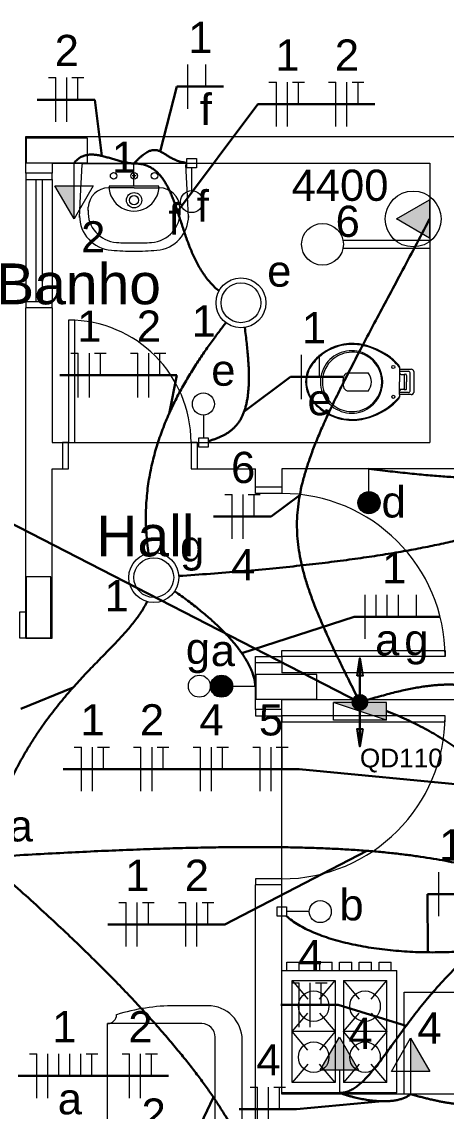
# Model space of a CAD drawing. Header units: inches. Extents: x -3 to 923, y -103 to 154.
# Drawn here: x 189.54 to 191.94, y 31.96 to 38.12 of the extents above; entities that cross this region are included whole.
import ezdxf
from ezdxf.enums import TextEntityAlignment as Align

# ---------------------------------------------------------------- set-up
doc = ezdxf.new("R2010")
doc.units = ezdxf.units.IN
doc.header["$LTSCALE"] = 10
doc.header["$MEASUREMENT"] = 0
for name, color, linetype, lineweight in [('BASE', 8, 'Continuous', 5), ('EL-Condutos', 4, 'Continuous', 30), ('EL-Fios', 9, 'Continuous', 20), ('EL-Pontos', 9, 'Continuous', 20), ('EL-Textos fios', 2, 'Continuous', 30), ('EL-Textos pontos', 2, 'Continuous', 30), ('MOVEIS', 9, 'Continuous', 20), ('P-SIMBOL', 5, 'Continuous', 20), ('TEXTO', 2, 'Continuous', 20)]:
    doc.layers.add(name, color=color, linetype=linetype, lineweight=lineweight)
doc.styles.add('Arial', font='arial.ttf')
doc.dimstyles.get("Standard").update_dxf_attribs({"dimtxt": 0.18, "dimasz": 0.18, "dimexe": 0.18, "dimexo": 0.0625, "dimgap": 0.09, "dimtad": 0, "dimtih": 1, "dimtoh": 1, "dimdec": 4, "dimzin": 0, "dimdsep": 46, "dimtxsty": 'Standard', "dimcen": 0.09, "dimadec": 0, "dimazin": 0, "dimtfac": 1, "dimtdec": 4, "dimtofl": 0, "dimtmove": 0, "dimatfit": 3, "dimfxl": 0, "dimtolj": 1, "dimtzin": 0, "dimarcsym": 0})

msp = doc.modelspace()

# ---------------------------------------------------------------- hatches: boundary and pattern name
at = {"layer": 'P-SIMBOL', "linetype": 'Continuous'}
for points in [[(189.8397, 37.1938), (189.8397, 37.0063), (189.7315, 37.1938)], [(191.8508, 37.1138), (191.6633, 37.0056), (191.8508, 36.8973)], [(191.445, 35.4003), (191.5075, 35.4003), (191.5075, 35.4628), (191.4979, 35.4623), (191.4809, 35.4568), (191.4704, 35.4508), (191.4624, 35.4438), (191.4544, 35.4333), (191.4483, 35.4203), (191.4454, 35.4073), (191.4456, 35.4003)], [(191.57, 35.4003), (191.5075, 35.4003), (191.5075, 35.4628), (191.5172, 35.4623), (191.5342, 35.4568), (191.5447, 35.4508), (191.5527, 35.4438), (191.5607, 35.4333), (191.5668, 35.4203), (191.5697, 35.4073), (191.5695, 35.4003)], [(191.445, 35.4003), (191.5075, 35.4003), (191.5075, 35.3378), (191.4979, 35.3383), (191.4809, 35.3438), (191.4704, 35.3498), (191.4624, 35.3568), (191.4544, 35.3673), (191.4483, 35.3803), (191.4454, 35.3933), (191.4456, 35.4003)], [(191.57, 35.4003), (191.5075, 35.4003), (191.5075, 35.3378), (191.5172, 35.3383), (191.5342, 35.3438), (191.5447, 35.3498), (191.5527, 35.3568), (191.5607, 35.3673), (191.5668, 35.3803), (191.5697, 35.3933), (191.5695, 35.4003)], [(191.607, 34.171), (191.607, 34.2708), (191.306, 34.2708)], [(191.4483, 32.1898), (191.34, 32.3773), (191.2318, 32.1898)], [(191.7429, 32.1828), (191.7429, 32.3703), (191.8511, 32.1828)]]:
    msp.add_hatch(color=256, dxfattribs=at).paths.add_polyline_path(points)

# ---------------------------------------------------------------- linework, layer by layer
at = {"layer": 'BASE'}
for p, q in [((189.5668, 37.4723), (196.1318, 37.4723)), ((189.5668, 37.2643), (189.5668, 37.4723)), ((189.7163, 37.3223), (191.8513, 37.3223)), ((189.7163, 37.3223), (189.7163, 37.2643)), ((191.8513, 37.3223), (191.8513, 35.7413)), ((189.7163, 37.2643), (189.5668, 37.2643)), ((189.5668, 34.7838), (189.5668, 36.5028)), ((189.7163, 36.5028), (189.5668, 36.5028)), ((189.7163, 36.5028), (189.7163, 35.7413)), ((189.7163, 35.7413), (190.5358, 35.7413)), ((189.7163, 35.7413), (189.7743, 35.7413)), ((189.7743, 35.7413), (189.7743, 35.5913)), ((190.5358, 35.7413), (191.8513, 35.7413)), ((190.5358, 35.7413), (190.5358, 35.5913)), ((189.7163, 34.6338), (189.7163, 35.5913)), ((189.7163, 35.5913), (189.7743, 35.5913)), ((190.5358, 35.5913), (190.8648, 35.5913)), ((190.8648, 35.4878), (190.8648, 35.5913)), ((191.0148, 35.5913), (191.0148, 35.4878)), ((192.0013, 35.5913), (191.0148, 35.5913)), ((191.0148, 35.4878), (190.8648, 35.4878)), ((189.5668, 34.6338), (189.5668, 34.7838)), ((189.5668, 34.6338), (189.7163, 34.6338)), ((191.0148, 34.4953), (190.8648, 34.4953)), ((190.8648, 34.2298), (190.8648, 34.4953)), ((191.0148, 34.4953), (191.0148, 34.4378)), ((195.9818, 34.4378), (191.0148, 34.4378)), ((191.0148, 34.2878), (194.2163, 34.2878)), ((191.0148, 34.2298), (191.0148, 34.2878)), ((191.0148, 34.2298), (190.8648, 34.2298)), ((191.0148, 33.2723), (191.0148, 34.1953)), ((190.8648, 29.6723), (190.8648, 33.2378)), ((191.0148, 33.2378), (190.8648, 33.2378)), ((191.0148, 32.0548), (191.0148, 33.2378)), ((195.9818, 32.0548), (191.0148, 32.0548))]:
    msp.add_line(p, q, dxfattribs=at)
at = {"layer": 'BASE', "linetype": 'Continuous'}
for p, q in [((189.5668, 37.2298), (189.5668, 36.5373)), ((189.7163, 37.2298), (189.7163, 36.5373))]:
    msp.add_line(p, q, dxfattribs=at)
at = {"layer": 'BASE'}
for points in [[(189.9148, 37.3238), (189.9148, 37.3928), (189.9148, 37.4623), (189.7418, 37.4623), (189.5688, 37.4623), (189.5688, 37.3928), (189.5688, 37.3238), (189.7418, 37.3238), (189.9148, 37.3238), (189.9148, 37.3238)], [(189.5688, 34.6353), (189.6383, 34.6353), (189.7073, 34.6353), (189.7073, 34.8083), (189.7073, 34.9818), (189.6383, 34.9818), (189.5688, 34.9818), (189.5688, 34.8083), (189.5688, 34.6353), (189.5688, 34.6353)], [(191.2133, 34.2893), (191.2133, 34.3583), (191.2133, 34.4278), (191.0398, 34.4278), (190.8668, 34.4278), (190.8668, 34.3583), (190.8668, 34.2893), (191.0398, 34.2893), (191.2133, 34.2893), (191.2133, 34.2893)]]:
    msp.add_lwpolyline(points, close=True, dxfattribs=at)
at = {"layer": 'BASE', "linetype": 'Continuous'}
for points in [[(189.5668, 37.2643), (189.5668, 37.2298), (189.7163, 37.2298), (189.7163, 37.2643)], [(189.7163, 36.5028), (189.7163, 36.5373), (189.5668, 36.5373), (189.5668, 36.5028)], [(189.7743, 35.5913), (189.8088, 35.5913), (189.8088, 35.7413), (189.7743, 35.7413)], [(190.5358, 35.7413), (190.5013, 35.7413), (190.5013, 35.5913), (190.5358, 35.5913)], [(191.0148, 35.4878), (191.0148, 35.4528), (190.8648, 35.4528), (190.8648, 35.4878)], [(189.5668, 34.6338), (189.5318, 34.6338), (189.5318, 34.7838), (189.5668, 34.7838)], [(190.8648, 34.4953), (190.8648, 34.5298), (191.0148, 34.5298), (191.0148, 34.4953)], [(190.8648, 34.2298), (190.8648, 34.1953), (191.0148, 34.1953), (191.0148, 34.2298)], [(191.0148, 33.2378), (191.0148, 33.2723), (190.8648, 33.2723), (190.8648, 33.2378)]]:
    msp.add_lwpolyline(points, dxfattribs=at)
for points in [[(189.6588, 37.2298), (189.6588, 36.5373), (189.6243, 36.5373), (189.6243, 37.2298), (189.6588, 37.2298), (189.6588, 37.2298)], [(189.8088, 35.7413), (189.8433, 35.7413), (189.8433, 36.4338), (189.8088, 36.4338), (189.8088, 35.7413), (189.8088, 35.7413)], [(191.0148, 34.5298), (191.0148, 34.5643), (191.9378, 34.5643), (191.9378, 34.5298), (191.0148, 34.5298), (191.0148, 34.5298)], [(191.0148, 34.1953), (191.0148, 34.1608), (191.9378, 34.1608), (191.9378, 34.1953), (191.0148, 34.1953), (191.0148, 34.1953)]]:
    msp.add_lwpolyline(points, close=True, dxfattribs=at)
for centre, radius, start, end in [((189.8088, 35.7413), 0.6923, 0, 90), ((191.0148, 34.5298), 0.923, 0, 90), ((191.0148, 34.1953), 0.923, 270, 0)]:
    msp.add_arc(centre, radius, start, end, dxfattribs=at)
at = {"layer": 'EL-Condutos'}
for q in [(191.4565, 34.5208), (191.4565, 34.0208)]:
    msp.add_line((191.4565, 34.2708), q, dxfattribs=at)
at = {"layer": 'EL-Condutos', "const_width": 0.0417}
msp.add_lwpolyline([(191.4773, 34.2708, 1), (191.4356, 34.2708, 1)], format="xyb", close=True, dxfattribs=at)
msp.add_lwpolyline([(191.4773, 34.2708, 1), (191.4356, 34.2708, 1)], format="xyb", close=True, dxfattribs=at)
at = {"layer": 'EL-Condutos'}
msp.add_circle((191.4565, 34.2708), 0.0417, dxfattribs=at)
msp.add_circle((191.4565, 34.2708), 0.0417, dxfattribs=at)
at = {"layer": 'EL-Condutos', "linetype": 'Continuous'}
for points in [[(190.1783, 37.3198), (190.1667, 37.3203), (190.155, 37.3215), (190.1431, 37.3232), (190.1311, 37.3255), (190.119, 37.3281), (190.1069, 37.3312), (190.0946, 37.3345), (190.0823, 37.338), (190.07, 37.3416), (190.0576, 37.3453), (190.0453, 37.349), (190.033, 37.3526), (190.0208, 37.356), (190.0086, 37.3593), (189.9965, 37.3622), (189.9845, 37.3648), (189.9727, 37.3669), (189.961, 37.3685), (189.9495, 37.3695), (189.9382, 37.3699), (189.9271, 37.3696), (189.9162, 37.3684), (189.9055, 37.3664), (189.8952, 37.3634), (189.8851, 37.3594), (189.8753, 37.3544), (189.8659, 37.3481), (189.8568, 37.3407), (189.8481, 37.3319), (189.8397, 37.3218)], [(190.1783, 37.3198), (190.1928, 37.3349), (190.2064, 37.348), (190.2191, 37.3594), (190.231, 37.369), (190.2421, 37.377), (190.2525, 37.3834), (190.2624, 37.3884), (190.2717, 37.392), (190.2805, 37.3944), (190.2889, 37.3956), (190.297, 37.3957), (190.3049, 37.3949), (190.3125, 37.3932), (190.32, 37.3907), (190.3274, 37.3875), (190.3348, 37.3838), (190.3423, 37.3795), (190.35, 37.3749), (190.3579, 37.3699), (190.366, 37.3648), (190.3745, 37.3595), (190.3834, 37.3543), (190.3928, 37.3491), (190.4028, 37.3441), (190.4134, 37.3393), (190.4247, 37.3349), (190.4367, 37.331), (190.4496, 37.3277), (190.4633, 37.325), (190.4781, 37.3231)], [(190.6594, 36.5985), (190.634, 36.6207), (190.6107, 36.6448), (190.5894, 36.6705), (190.5698, 36.6976), (190.5519, 36.726), (190.5354, 36.7554), (190.5202, 36.7858), (190.5062, 36.8169), (190.4932, 36.8485), (190.4811, 36.8805), (190.4696, 36.9127), (190.4587, 36.9449), (190.4482, 36.9769), (190.4379, 37.0085), (190.4277, 37.0396), (190.4174, 37.07), (190.4069, 37.0995), (190.396, 37.128), (190.3845, 37.1551), (190.3723, 37.1809), (190.3593, 37.205), (190.3453, 37.2273), (190.3301, 37.2477), (190.3136, 37.2659), (190.2957, 37.2817), (190.2761, 37.2951), (190.2547, 37.3058), (190.2314, 37.3135), (190.2059, 37.3183), (190.1783, 37.3198)], [(191.4565, 34.2708), (191.4018, 34.3797), (191.3516, 34.4814), (191.3059, 34.5766), (191.2647, 34.666), (191.228, 34.7501), (191.1959, 34.8297), (191.1684, 34.9053), (191.1455, 34.9776), (191.1273, 35.0472), (191.1137, 35.1147), (191.1047, 35.1808), (191.1005, 35.2461), (191.101, 35.3113), (191.1062, 35.3769), (191.1161, 35.4436), (191.1309, 35.512), (191.1504, 35.5828), (191.1748, 35.6566), (191.204, 35.734), (191.238, 35.8157), (191.277, 35.9022), (191.3208, 35.9943), (191.3696, 36.0925), (191.4233, 36.1976), (191.482, 36.31), (191.5457, 36.4305), (191.6144, 36.5597), (191.6881, 36.6981), (191.7669, 36.8466), (191.8508, 37.0056)], [(190.2613, 35.1148), (190.2534, 35.1735), (190.2483, 35.2314), (190.2458, 35.2883), (190.2458, 35.3443), (190.2481, 35.3994), (190.2526, 35.4535), (190.2592, 35.5066), (190.2678, 35.5587), (190.2782, 35.6098), (190.2904, 35.6599), (190.3041, 35.709), (190.3193, 35.7569), (190.3359, 35.8038), (190.3536, 35.8496), (190.3725, 35.8943), (190.3923, 35.9379), (190.4129, 35.9803), (190.4342, 36.0215), (190.4561, 36.0616), (190.4784, 36.1004), (190.5011, 36.138), (190.5239, 36.1745), (190.5468, 36.2096), (190.5697, 36.2435), (190.5923, 36.2761), (190.6147, 36.3074), (190.6366, 36.3374), (190.658, 36.366), (190.6786, 36.3933), (190.6984, 36.4193)], [(190.8049, 36.3925), (190.811, 36.346), (190.8162, 36.3019), (190.8204, 36.2601), (190.8238, 36.2205), (190.8262, 36.1831), (190.8277, 36.1478), (190.8282, 36.1145), (190.8279, 36.0832), (190.8267, 36.0537), (190.8245, 36.0261), (190.8215, 36.0002), (190.8176, 35.976), (190.8127, 35.9534), (190.807, 35.9324), (190.8004, 35.9128), (190.7929, 35.8946), (190.7846, 35.8778), (190.7753, 35.8622), (190.7652, 35.8478), (190.7542, 35.8345), (190.7424, 35.8223), (190.7296, 35.8111), (190.7161, 35.8007), (190.7016, 35.7913), (190.6864, 35.7826), (190.6702, 35.7746), (190.6532, 35.7672), (190.6354, 35.7604), (190.6167, 35.7541), (190.5973, 35.7483)], [(190.432, 34.9859), (190.6116, 34.9987), (190.7823, 35.0124), (190.9441, 35.027), (191.0975, 35.0425), (191.2426, 35.0589), (191.3797, 35.0761), (191.5091, 35.0943), (191.631, 35.1134), (191.7456, 35.1333), (191.8533, 35.1542), (191.9543, 35.1759), (192.0488, 35.1985), (192.1371, 35.222), (192.2194, 35.2463), (192.296, 35.2716), (192.3672, 35.2976), (192.4332, 35.3246), (192.4943, 35.3524), (192.5507, 35.3811), (192.6027, 35.4106), (192.6505, 35.441), (192.6944, 35.4722), (192.7347, 35.5043), (192.7715, 35.5372), (192.8052, 35.571), (192.8361, 35.6056), (192.8643, 35.641), (192.8901, 35.6773), (192.9137, 35.7144), (192.9356, 35.7523)], [(192.8778, 35.8037), (192.8268, 35.7727), (192.7777, 35.7441), (192.7303, 35.7178), (192.6844, 35.6936), (192.6398, 35.6716), (192.5964, 35.6516), (192.5541, 35.6335), (192.5126, 35.6173), (192.4719, 35.603), (192.4317, 35.5903), (192.392, 35.5794), (192.3525, 35.57), (192.3131, 35.5622), (192.2736, 35.5558), (192.234, 35.5508), (192.194, 35.5471), (192.1534, 35.5446), (192.1122, 35.5433), (192.0701, 35.5431), (192.0271, 35.5439), (191.9829, 35.5456), (191.9374, 35.5482), (191.8904, 35.5516), (191.8418, 35.5557), (191.7915, 35.5604), (191.7392, 35.5657), (191.6848, 35.5715), (191.6281, 35.5778), (191.5691, 35.5844), (191.5075, 35.5913)], [(190.4084, 34.8991), (190.4469, 34.872), (190.4831, 34.8454), (190.5173, 34.8194), (190.5494, 34.7939), (190.5795, 34.7691), (190.6076, 34.7448), (190.634, 34.7211), (190.6585, 34.698), (190.6812, 34.6756), (190.7023, 34.6537), (190.7218, 34.6325), (190.7397, 34.612), (190.7561, 34.592), (190.771, 34.5728), (190.7846, 34.5542), (190.7969, 34.5363), (190.8079, 34.5191), (190.8177, 34.5026), (190.8263, 34.4868), (190.8339, 34.4717), (190.8405, 34.4574), (190.8462, 34.4437), (190.8509, 34.4309), (190.8548, 34.4188), (190.858, 34.4074), (190.8604, 34.3968), (190.8622, 34.3871), (190.8634, 34.3781), (190.8641, 34.3699), (190.8643, 34.3625)], [(189.3611, 33.5293), (189.3875, 33.6071), (189.4155, 33.6811), (189.4447, 33.7516), (189.4751, 33.8187), (189.5066, 33.8825), (189.5389, 33.9432), (189.572, 34.0009), (189.6058, 34.0557), (189.6401, 34.1079), (189.6749, 34.1576), (189.7098, 34.2048), (189.7449, 34.2498), (189.78, 34.2927), (189.815, 34.3337), (189.8498, 34.3728), (189.8841, 34.4102), (189.9179, 34.4462), (189.9511, 34.4807), (189.9835, 34.514), (190.0151, 34.5463), (190.0456, 34.5776), (190.0749, 34.6081), (190.1029, 34.6379), (190.1295, 34.6673), (190.1546, 34.6963), (190.178, 34.725), (190.1996, 34.7537), (190.2192, 34.7825), (190.2368, 34.8115), (190.2521, 34.8409)], [(191.4565, 34.2708), (191.5068, 34.2867), (191.5548, 34.301), (191.6003, 34.3138), (191.6437, 34.3252), (191.6849, 34.3352), (191.724, 34.3438), (191.7612, 34.3512), (191.7965, 34.3574), (191.8301, 34.3623), (191.862, 34.3662), (191.8924, 34.3689), (191.9214, 34.3707), (191.949, 34.3715), (191.9753, 34.3713), (192.0005, 34.3703), (192.0246, 34.3685), (192.0478, 34.366), (192.0702, 34.3627), (192.0918, 34.3587), (192.1127, 34.3542), (192.1331, 34.3491), (192.153, 34.3435), (192.1726, 34.3375), (192.192, 34.3311), (192.2112, 34.3243), (192.2303, 34.3173), (192.2495, 34.31), (192.2688, 34.3025), (192.2884, 34.2949), (192.3083, 34.2873)], [(191.6078, 34.2207), (191.6651, 34.1979), (191.7204, 34.1738), (191.7736, 34.1484), (191.8248, 34.1218), (191.874, 34.0942), (191.9213, 34.0655), (191.9668, 34.036), (192.0103, 34.0056), (192.0521, 33.9744), (192.092, 33.9427), (192.1302, 33.9103), (192.1667, 33.8775), (192.2015, 33.8443), (192.2346, 33.8108), (192.2661, 33.777), (192.2961, 33.7431), (192.3245, 33.7092), (192.3513, 33.6753), (192.3767, 33.6416), (192.4007, 33.6081), (192.4232, 33.5748), (192.4443, 33.542), (192.4642, 33.5096), (192.4827, 33.4778), (192.4999, 33.4467), (192.5159, 33.4162), (192.5307, 33.3866), (192.5443, 33.358), (192.5567, 33.3303), (192.5681, 33.3037)], [(189.4632, 33.402), (189.6489, 33.4127), (189.826, 33.422), (189.9947, 33.4301), (190.1553, 33.4368), (190.3081, 33.4424), (190.4534, 33.4467), (190.5916, 33.4498), (190.7228, 33.4517), (190.8475, 33.4524), (190.966, 33.4519), (191.0784, 33.4503), (191.1852, 33.4475), (191.2867, 33.4437), (191.383, 33.4387), (191.4747, 33.4326), (191.5618, 33.4255), (191.6448, 33.4173), (191.724, 33.408), (191.7996, 33.3977), (191.8719, 33.3865), (191.9414, 33.3742), (192.0081, 33.3609), (192.0726, 33.3467), (192.135, 33.3316), (192.1957, 33.3155), (192.2549, 33.2985), (192.313, 33.2806), (192.3703, 33.2618), (192.4271, 33.2421), (192.4836, 33.2216)], [(189.4281, 33.3002), (189.5517, 33.1905), (189.6681, 33.0848), (189.7776, 32.9831), (189.8802, 32.8852), (189.9763, 32.7911), (190.0661, 32.7008), (190.1498, 32.6141), (190.2275, 32.5309), (190.2995, 32.4513), (190.366, 32.3751), (190.4272, 32.3022), (190.4834, 32.2326), (190.5346, 32.1662), (190.5812, 32.103), (190.6234, 32.0428), (190.6613, 31.9855), (190.6952, 31.9312), (190.7252, 31.8797), (190.7517, 31.8309), (190.7747, 31.7848), (190.7946, 31.7413), (190.8114, 31.7004), (190.8255, 31.6619), (190.8371, 31.6257), (190.8463, 31.5919), (190.8533, 31.5603), (190.8584, 31.5309), (190.8618, 31.5035), (190.8637, 31.4782), (190.8643, 31.4548)], [(192.4872, 33.1148), (192.4148, 33.0778), (192.3462, 33.0387), (192.2811, 32.9978), (192.2194, 32.9553), (192.161, 32.9115), (192.1058, 32.8666), (192.0535, 32.8208), (192.004, 32.7744), (191.9573, 32.7275), (191.9131, 32.6805), (191.8713, 32.6336), (191.8317, 32.5869), (191.7943, 32.5407), (191.7588, 32.4954), (191.7251, 32.451), (191.6932, 32.4078), (191.6627, 32.366), (191.6336, 32.326), (191.6058, 32.2879), (191.5791, 32.2519), (191.5533, 32.2183), (191.5283, 32.1874), (191.504, 32.1592), (191.4802, 32.1342), (191.4568, 32.1125), (191.4335, 32.0943), (191.4104, 32.0799), (191.3872, 32.0696), (191.3638, 32.0634), (191.34, 32.0618)], [(192.5748, 33.0355), (192.5499, 33.0117), (192.5201, 32.9896), (192.4856, 32.9691), (192.4469, 32.9504), (192.4043, 32.9334), (192.358, 32.918), (192.3085, 32.9044), (192.2561, 32.8925), (192.201, 32.8823), (192.1437, 32.8738), (192.0845, 32.867), (192.0237, 32.8619), (191.9616, 32.8586), (191.8986, 32.8569), (191.8351, 32.8569), (191.7713, 32.8586), (191.7076, 32.8621), (191.6443, 32.8672), (191.5817, 32.874), (191.5203, 32.8826), (191.4603, 32.8928), (191.4021, 32.9047), (191.346, 32.9184), (191.2923, 32.9337), (191.2414, 32.9508), (191.1936, 32.9695), (191.1492, 32.99), (191.1087, 33.0122), (191.0722, 33.036), (191.0403, 33.0616)], [(191.34, 32.0618), (191.3577, 32.0558), (191.3753, 32.0502), (191.3927, 32.045), (191.41, 32.0402), (191.4271, 32.0358), (191.444, 32.0319), (191.4608, 32.0283), (191.4773, 32.0251), (191.4935, 32.0224), (191.5095, 32.02), (191.5252, 32.0181), (191.5405, 32.0165), (191.5556, 32.0154), (191.5703, 32.0146), (191.5847, 32.0142), (191.5986, 32.0143), (191.6122, 32.0147), (191.6253, 32.0155), (191.638, 32.0166), (191.6502, 32.0182), (191.662, 32.0202), (191.6732, 32.0225), (191.684, 32.0252), (191.6942, 32.0283), (191.7038, 32.0318), (191.7128, 32.0356), (191.7213, 32.0399), (191.7291, 32.0445), (191.7363, 32.0494), (191.7429, 32.0548)], [(191.7429, 32.0548), (191.7695, 32.0472), (191.7954, 32.0401), (191.8204, 32.0336), (191.8447, 32.0275), (191.8682, 32.022), (191.8909, 32.0171), (191.9129, 32.0126), (191.9342, 32.0087), (191.9548, 32.0053), (191.9747, 32.0024), (191.9939, 32), (192.0125, 31.9982), (192.0304, 31.9969), (192.0477, 31.9961), (192.0644, 31.9958), (192.0805, 31.9961), (192.096, 31.9969), (192.111, 31.9982), (192.1254, 32), (192.1393, 32.0024), (192.1527, 32.0053), (192.1656, 32.0087), (192.178, 32.0126), (192.1899, 32.0171), (192.2014, 32.022), (192.2124, 32.0275), (192.2231, 32.0336), (192.2333, 32.0401), (192.2432, 32.0472), (192.2527, 32.0548)]]:
    msp.add_spline(points, degree=3, dxfattribs=at)
at = {"layer": 'EL-Fios', "color": 5}
for p, q in [((190.4834, 37.6296), (190.4834, 37.8796)), ((190.5852, 37.7546), (190.5852, 37.8796)), ((189.6939, 37.8055), (189.7356, 37.8055)), ((189.7356, 37.5555), (189.7356, 37.8055)), ((189.7981, 37.5555), (189.7981, 37.8055)), ((189.8273, 37.8055), (189.8939, 37.8055)), ((189.8606, 37.6805), (189.8606, 37.8055)), ((190.942, 37.7795), (190.9837, 37.7795)), ((190.9837, 37.5295), (190.9837, 37.7795)), ((191.0462, 37.5295), (191.0462, 37.7795)), ((191.0753, 37.7795), (191.142, 37.7795)), ((191.1087, 37.6545), (191.1087, 37.7795)), ((191.2788, 37.7795), (191.3205, 37.7795)), ((191.3205, 37.5295), (191.3205, 37.7795)), ((191.383, 37.5295), (191.383, 37.7795)), ((191.4121, 37.7795), (191.4788, 37.7795)), ((191.4455, 37.6545), (191.4455, 37.7795)), ((189.8217, 36.2461), (189.8633, 36.2461)), ((189.8633, 35.9961), (189.8633, 36.2461)), ((189.9258, 35.9961), (189.9258, 36.2461)), ((189.955, 36.2461), (190.0217, 36.2461)), ((189.9883, 36.1211), (189.9883, 36.2461)), ((190.1585, 36.2461), (190.2001, 36.2461)), ((190.2001, 35.9961), (190.2001, 36.2461)), ((190.2626, 35.9961), (190.2626, 36.2461)), ((190.2918, 36.2461), (190.3585, 36.2461)), ((190.3251, 36.1211), (190.3251, 36.2461)), ((191.1262, 35.9871), (191.1262, 36.2371)), ((191.2281, 36.1121), (191.2281, 36.2371)), ((190.6915, 35.4465), (190.7331, 35.4465)), ((190.7331, 35.1965), (190.7331, 35.4465)), ((190.7956, 35.1965), (190.7956, 35.4465)), ((190.8248, 35.4465), (190.8915, 35.4465)), ((190.8581, 35.3215), (190.8581, 35.4465)), ((191.4863, 34.6295), (191.4863, 34.8795)), ((191.5488, 34.7545), (191.5488, 34.8795)), ((191.6113, 34.7545), (191.6113, 34.8795)), ((191.6738, 34.7545), (191.6738, 34.8795)), ((191.7756, 34.7545), (191.7756, 34.8795)), ((189.8394, 34.0182), (189.8811, 34.0182)), ((189.8811, 33.7682), (189.8811, 34.0182)), ((189.9436, 33.7682), (189.9436, 34.0182)), ((189.9728, 34.0182), (190.0394, 34.0182)), ((190.0061, 33.8932), (190.0061, 34.0182)), ((190.1762, 34.0182), (190.2179, 34.0182)), ((190.2179, 33.7682), (190.2179, 34.0182)), ((190.2804, 33.7682), (190.2804, 34.0182)), ((190.3096, 34.0182), (190.3762, 34.0182)), ((190.3429, 33.8932), (190.3429, 34.0182)), ((190.513, 34.0182), (190.5547, 34.0182)), ((190.5547, 33.7682), (190.5547, 34.0182)), ((190.6172, 33.7682), (190.6172, 34.0182)), ((190.6464, 34.0182), (190.713, 34.0182)), ((190.6797, 33.8932), (190.6797, 34.0182)), ((190.8498, 34.0182), (190.8915, 34.0182)), ((190.8915, 33.7682), (190.8915, 34.0182)), ((190.954, 33.7682), (190.954, 34.0182)), ((190.9832, 34.0182), (191.0498, 34.0182)), ((191.0165, 33.8932), (191.0165, 34.0182)), ((191.902, 33.0608), (191.902, 33.3108)), ((190.0929, 33.1388), (190.1346, 33.1388)), ((190.1346, 32.8888), (190.1346, 33.1388)), ((190.1971, 32.8888), (190.1971, 33.1388)), ((190.2263, 33.1388), (190.2929, 33.1388)), ((190.2596, 33.0138), (190.2596, 33.1388)), ((190.4297, 33.1388), (190.4714, 33.1388)), ((190.4714, 32.8888), (190.4714, 33.1388)), ((190.5339, 32.8888), (190.5339, 33.1388)), ((190.5631, 33.1388), (190.6297, 33.1388)), ((190.5964, 33.0138), (190.5964, 33.1388)), ((191.0714, 32.684), (191.113, 32.684)), ((191.113, 32.434), (191.113, 32.684)), ((191.1755, 32.434), (191.1755, 32.684)), ((191.2047, 32.684), (191.2714, 32.684)), ((191.238, 32.559), (191.238, 32.684)), ((189.5866, 32.2825), (189.6282, 32.2825)), ((189.6282, 32.0325), (189.6282, 32.2825)), ((189.6907, 32.0325), (189.6907, 32.2825)), ((189.7532, 32.1575), (189.7532, 32.2825)), ((189.8157, 32.1575), (189.8157, 32.2825)), ((189.8782, 32.1575), (189.8782, 32.2825)), ((189.9074, 32.2825), (189.9741, 32.2825)), ((189.9407, 32.1575), (189.9407, 32.2825)), ((190.1109, 32.2825), (190.1525, 32.2825)), ((190.1525, 32.0325), (190.1525, 32.2825)), ((190.215, 32.0325), (190.215, 32.2825)), ((190.2442, 32.2825), (190.3109, 32.2825)), ((190.2775, 32.1575), (190.2775, 32.2825)), ((190.8353, 32.0947), (190.877, 32.0947)), ((190.877, 31.8447), (190.877, 32.0947)), ((190.9395, 31.8447), (190.9395, 32.0947)), ((190.9687, 32.0947), (191.0353, 32.0947)), ((191.002, 31.9697), (191.002, 32.0947))]:
    msp.add_line(p, q, dxfattribs=at)
at = {"layer": 'EL-Pontos', "linetype": 'Continuous'}
msp.add_circle((191.4565, 34.2708), 0.025, dxfattribs=at)
at = {"layer": 'EL-Textos fios', "color": 3}
for p, q in [((190.3257, 37.3883), (190.4209, 37.7546)), ((190.4209, 37.7546), (190.6847, 37.7546)), ((189.9564, 37.6805), (189.6314, 37.6805)), ((189.9965, 37.3622), (189.9564, 37.6805)), ((190.4248, 37.0483), (190.8795, 37.6545)), ((190.8795, 37.6545), (191.5413, 37.6545)), ((190.421, 36.1211), (189.7592, 36.1211)), ((190.3765, 35.9035), (190.421, 36.1211)), ((190.8015, 35.9157), (191.0637, 36.1121)), ((191.0637, 36.1121), (191.3588, 36.1121)), ((191.4565, 34.2708), (188.3928, 35.8449)), ((191.1161, 35.4436), (190.954, 35.3215)), ((190.954, 35.3215), (190.629, 35.3215)), ((190.7878, 34.5496), (191.4238, 34.7545)), ((191.4238, 34.7545), (191.9063, 34.7545)), ((189.8345, 34.3558), (189.5382, 34.2337)), ((191.1123, 33.8932), (189.7769, 33.8932)), ((192.2615, 33.7821), (191.1123, 33.8932)), ((191.4959, 33.431), (190.6922, 33.0138)), ((191.8414, 32.8568), (191.8395, 33.1858)), ((191.8395, 33.1858), (192.1346, 33.1858)), ((190.6922, 33.0138), (190.0304, 33.0138)), ((191.3339, 32.559), (191.0089, 32.559)), ((191.7177, 32.441), (191.3339, 32.559)), ((189.5241, 32.1575), (190.3734, 32.1575)), ((190.6275, 32.0367), (190.448, 31.6628)), ((191.5846, 32.0142), (191.0978, 31.9697)), ((191.0978, 31.9697), (190.7728, 31.9697))]:
    msp.add_line(p, q, dxfattribs=at)
at = {"layer": 'MOVEIS'}
for p, q in [((189.8763, 37.1353), (189.8853, 37.3143)), ((189.8913, 37.3198), (190.1788, 37.3198)), ((190.4663, 37.3198), (190.1788, 37.3198)), ((190.4813, 37.1353), (190.4718, 37.3143)), ((190.1903, 37.2503), (190.1673, 37.2503)), ((190.1788, 37.2618), (190.1788, 37.2388)), ((190.1788, 37.1813), (190.0343, 37.1813)), ((190.1788, 37.1813), (190.3228, 37.1813)), ((189.8703, 37.0143), (189.8763, 37.1353)), ((190.4873, 37.0143), (190.4813, 37.1353)), ((189.9183, 37.0543), (189.9193, 37.0718)), ((190.4393, 37.0543), (190.4383, 37.0718)), ((190.4873, 37.0243), (190.4873, 37.0143)), ((191.3603, 36.8853), (191.8513, 36.8853)), ((191.8513, 36.8393), (191.3603, 36.8393)), ((191.3918, 36.1353), (191.5023, 36.1353)), ((191.6798, 36.1698), (191.6798, 36.1638)), ((191.6798, 36.1638), (191.6798, 36.1558)), ((191.6798, 36.1558), (191.6798, 36.0838)), ((191.6798, 36.1558), (191.7468, 36.1558)), ((191.6798, 36.1443), (191.7308, 36.1443)), ((191.6893, 36.1253), (191.7018, 36.1253)), ((191.7073, 36.1248), (191.7073, 36.0838)), ((191.7203, 36.1203), (191.7203, 36.0838)), ((191.7393, 36.1358), (191.7393, 36.0838)), ((191.7608, 36.1433), (191.7608, 36.0838)), ((191.6798, 36.0118), (191.6798, 36.0838)), ((191.7073, 36.0838), (191.7073, 36.0428)), ((191.7203, 36.0473), (191.7203, 36.0838)), ((191.7393, 36.0838), (191.7393, 36.0318)), ((191.7608, 36.0838), (191.7608, 36.0243)), ((191.5023, 36.0323), (191.3918, 36.0323)), ((191.7308, 36.0233), (191.6798, 36.0233)), ((191.6798, 36.0118), (191.6798, 36.0038)), ((191.7468, 36.0118), (191.6798, 36.0118)), ((191.6798, 36.0038), (191.6798, 35.9978)), ((191.6893, 36.0423), (191.7018, 36.0423)), ((191.0438, 32.8003), (191.1128, 32.8003)), ((191.0438, 32.7543), (191.0438, 32.8003)), ((191.1128, 32.7543), (191.1128, 32.8003)), ((191.2293, 32.7543), (191.2293, 32.8003)), ((191.2293, 32.8003), (191.2988, 32.8003)), ((191.2988, 32.7543), (191.2988, 32.8003)), ((191.3408, 32.8003), (191.4103, 32.8003)), ((191.3408, 32.7543), (191.3408, 32.8003)), ((191.4103, 32.7543), (191.4103, 32.8003)), ((191.4528, 32.8003), (191.5218, 32.8003)), ((191.4528, 32.7543), (191.4528, 32.8003)), ((191.5218, 32.7543), (191.5218, 32.8003)), ((191.5643, 32.7543), (191.5643, 32.8003)), ((191.5643, 32.8003), (191.6333, 32.8003)), ((191.6333, 32.7543), (191.6333, 32.8003)), ((191.0148, 32.0623), (191.0148, 32.7543)), ((191.0148, 32.7543), (191.6653, 32.7543)), ((191.6653, 32.0623), (191.6653, 32.7543)), ((191.0728, 32.6968), (191.3168, 32.6968)), ((191.0728, 32.1198), (191.0728, 32.6968)), ((191.0728, 32.6968), (191.1613, 32.5923)), ((191.2283, 32.5923), (191.3168, 32.6968)), ((191.3168, 32.6968), (191.3168, 32.1198)), ((191.3633, 32.6968), (191.3633, 32.1198)), ((191.3633, 32.6968), (191.6078, 32.6968)), ((191.3633, 32.6968), (191.4518, 32.5923)), ((191.5193, 32.5923), (191.6078, 32.6968)), ((191.6078, 32.1198), (191.6078, 32.6968)), ((191.7068, 32.0548), (191.7068, 32.6318)), ((191.7068, 32.6318), (193.7068, 32.6318)), ((190.5958, 32.5548), (190.4098, 32.5548)), ((191.0728, 32.4083), (191.1613, 32.5128)), ((191.2283, 32.5128), (191.3168, 32.4083)), ((191.3633, 32.4083), (191.4518, 32.5128)), ((191.5193, 32.5128), (191.6078, 32.4083)), ((190.5618, 32.4533), (190.0293, 32.4533)), ((190.0293, 30.8293), (190.0293, 32.4533)), ((190.6383, 30.9058), (190.6383, 32.3773)), ((190.7903, 30.9223), (190.7903, 32.3603)), ((191.3168, 32.4083), (191.0728, 32.4083)), ((191.1613, 32.3038), (191.0728, 32.4083)), ((191.3168, 32.4083), (191.2283, 32.3038)), ((191.6078, 32.4083), (191.3633, 32.4083)), ((191.4518, 32.3038), (191.3633, 32.4083)), ((191.6078, 32.4083), (191.5193, 32.3038)), ((191.1613, 32.2243), (191.0728, 32.1198)), ((191.3168, 32.1198), (191.2283, 32.2243)), ((191.4518, 32.2243), (191.3633, 32.1198)), ((191.6078, 32.1198), (191.5193, 32.2243)), ((191.3168, 32.1198), (191.0728, 32.1198)), ((191.6078, 32.1198), (191.3633, 32.1198)), ((191.6653, 32.0623), (191.0148, 32.0623))]:
    msp.add_line(p, q, dxfattribs=at)
for centre, radius in [((190.0633, 37.2503), 0.0185), ((190.1788, 37.2503), 0.0185), ((190.2943, 37.2503), 0.0185), ((190.1788, 37.1118), 0.0433), ((190.1788, 37.1118), 0.026), ((191.2448, 36.8623), 0.1181), ((191.6453, 36.1678), 0.00865), ((191.6453, 35.9993), 0.00865), ((191.1948, 32.5523), 0.0865), ((191.4853, 32.5523), 0.0865), ((191.1948, 32.2638), 0.0865), ((191.4853, 32.2638), 0.0865)]:
    msp.add_circle(centre, radius, dxfattribs=at)
for centre, radius, start, end in [((189.8913, 37.3138), 0.00577, 90, 177.058), ((190.0343, 37.0658), 0.1154, 90, 177.058), ((190.3228, 37.0658), 0.1154, 2.94177, 90), ((190.0913, 37.0458), 0.1731, 177.058, 266.284), ((190.2663, 37.0458), 0.1731, 273.716, 2.94177), ((190.0663, 37.0243), 0.1961, 180, 265.302), ((190.2913, 37.0243), 0.1961, 274.698, 0), ((190.1788, 38.3933), 1.5235, 266.284, 270), ((190.1788, 38.3933), 1.5235, 270, 273.716), ((190.1788, 38.3933), 1.5696, 265.302, 270), ((190.1788, 38.3933), 1.5696, 270, 274.698), ((191.4273, 35.9963), 0.3093, 121.681, 141.84), ((191.4273, 35.9963), 0.3041, 121.686, 141.83), ((191.4123, 36.0148), 0.2861, 96.483, 121.073), ((191.4123, 36.0148), 0.281, 96.4778, 121.067), ((191.4113, 36.0803), 0.1806, 100.028, 138.778), ((191.4113, 36.0858), 0.1658, 100.808, 136.926), ((191.4143, 36.0203), 0.2807, 73.2378, 97.0453), ((191.4123, 36.0843), 0.1675, 60.1948, 101.066), ((191.4108, 36.0923), 0.1682, 59.7019, 100.446), ((191.4143, 36.0203), 0.2755, 84.2407, 97.0506), ((191.3938, 35.9158), 0.3816, 55.8497, 82.7065), ((191.3938, 35.9158), 0.3868, 55.8476, 74.7475), ((191.3213, 36.0843), 0.1719, 143.002, 180.128), ((191.3213, 36.0843), 0.1667, 143.02, 180.128), ((191.4098, 36.0838), 0.1768, 139.336, 180.055), ((191.4083, 36.0858), 0.164, 136.228, 180.664), ((191.4073, 36.0828), 0.1781, 0.24878, 60.3441), ((191.4118, 36.0843), 0.168, 359.888, 60.0886), ((191.4018, 35.9313), 0.3645, 40.7546, 55.5359), ((191.4018, 35.9313), 0.3697, 41.9479, 55.5381), ((191.4568, 36.0838), 0.0976, 159.222, 200.778), ((191.3913, 36.1073), 0.0278, 89.1095, 156.49), ((191.4428, 36.0838), 0.0788, 319.312, 40.6882), ((191.6683, 36.1698), 0.0117, 358.309, 45.2439), ((191.6693, 36.1623), 0.0109, 6.98804, 38.6516), ((191.6898, 36.1348), 0.0096, 184.718, 267.985), ((191.7008, 36.1388), 0.0137, 274.052, 294.02), ((191.7118, 36.1123), 0.0151, 70.6125, 109.658), ((191.7143, 36.1203), 0.00683, 43.936, 67.4016), ((191.7128, 36.1203), 0.00769, 357.957, 36.1023), ((191.7313, 36.1358), 0.0084, 358.275, 91.725), ((191.7473, 36.1423), 0.0136, 3.68018, 91.2989), ((191.3213, 36.0833), 0.1719, 179.872, 216.998), ((191.3213, 36.0833), 0.1667, 179.872, 216.98), ((191.4098, 36.0838), 0.1768, 179.945, 220.664), ((191.4083, 36.0818), 0.164, 179.336, 223.772), ((191.4073, 36.0843), 0.1781, 299.656, 359.751), ((191.4118, 36.0833), 0.168, 299.911, 0.11224), ((191.3913, 36.0603), 0.0278, 203.51, 270.89), ((191.4018, 36.2363), 0.3645, 304.464, 319.245), ((191.6683, 35.9973), 0.0117, 314.756, 1.69141), ((191.6693, 36.0053), 0.0109, 321.348, 353.012), ((191.6898, 36.0328), 0.0096, 92.0149, 175.282), ((191.7008, 36.0283), 0.0137, 65.9796, 85.9479), ((191.7118, 36.0553), 0.0151, 250.342, 289.388), ((191.7143, 36.0473), 0.00683, 292.598, 316.064), ((191.7128, 36.0473), 0.00769, 323.898, 2.04285), ((191.7313, 36.0318), 0.0084, 268.275, 1.72504), ((191.7473, 36.0253), 0.0136, 268.701, 356.32), ((191.4273, 36.1708), 0.3093, 218.16, 238.319), ((191.4273, 36.1708), 0.3041, 218.17, 238.314), ((191.4113, 36.0873), 0.1806, 221.222, 259.972), ((191.4113, 36.0813), 0.1658, 223.074, 259.192), ((191.4123, 36.0833), 0.1675, 258.934, 299.805), ((191.3938, 36.2513), 0.3816, 277.294, 304.15), ((191.4018, 36.2363), 0.3697, 304.462, 318.052), ((191.4123, 36.1528), 0.2861, 238.927, 263.517), ((191.4123, 36.1528), 0.281, 238.933, 263.522), ((191.4143, 36.1473), 0.2807, 262.955, 286.762), ((191.4108, 36.0748), 0.1682, 259.554, 300.298), ((191.4143, 36.1473), 0.2755, 262.949, 275.759), ((191.3938, 36.2513), 0.3868, 285.252, 304.152), ((190.4133, 31.4353), 1.1194, 90.1722, 107.318), ((190.5958, 32.3603), 0.1946, 0, 90), ((190.0293, 32.5043), 0.0507, 270.003, 0), ((190.5618, 32.3773), 0.0761, 0, 90)]:
    msp.add_arc(centre, radius, start, end, dxfattribs=at)
at = {"layer": 'P-SIMBOL'}
for p, q in [((189.8397, 37.1938), (189.8397, 37.3218)), ((190.1783, 37.1913), (190.1783, 37.3198)), ((190.4782, 37.3483), (190.5312, 37.3483)), ((190.4782, 37.2953), (190.4782, 37.3483)), ((190.5312, 37.2953), (190.4782, 37.2953)), ((190.5047, 37.1668), (190.5047, 37.2953)), ((190.5312, 37.3483), (190.5312, 37.2953)), ((189.8397, 37.0063), (189.7315, 37.1938)), ((189.7315, 37.1938), (189.948, 37.1938)), ((189.8397, 37.0063), (189.8397, 37.1938)), ((189.948, 37.1938), (189.8397, 37.0063)), ((190.3195, 37.1913), (190.037, 37.1913)), ((191.6633, 37.0056), (191.8508, 37.1138)), ((191.8508, 37.1138), (191.8508, 36.8973)), ((191.8508, 36.8973), (191.6633, 37.0056)), ((190.571, 35.8963), (190.571, 35.7678)), ((190.5444, 35.7678), (190.5975, 35.7678)), ((190.5444, 35.7148), (190.5444, 35.7678)), ((190.5975, 35.7678), (190.5975, 35.7148)), ((190.5975, 35.7148), (190.5444, 35.7148)), ((191.5075, 35.4628), (191.5075, 35.5913)), ((191.57, 35.4003), (191.445, 35.4003)), ((190.7358, 34.3625), (190.8643, 34.3625)), ((191.607, 34.2708), (191.306, 34.2708)), ((191.306, 34.171), (191.306, 34.2708)), ((191.607, 34.171), (191.306, 34.2708)), ((191.607, 34.171), (191.607, 34.2708)), ((191.607, 34.171), (191.306, 34.171)), ((190.9878, 33.0609), (190.9878, 33.114)), ((190.9878, 33.114), (191.0408, 33.114)), ((191.0408, 33.114), (191.0408, 33.0609)), ((191.0408, 33.0609), (190.9878, 33.0609)), ((191.1693, 33.0874), (191.0408, 33.0874)), ((191.2318, 32.1898), (191.34, 32.3773)), ((191.34, 32.3773), (191.4483, 32.1898)), ((191.6346, 32.1828), (191.7429, 32.3703)), ((191.7429, 32.3703), (191.7429, 32.1828)), ((191.7429, 32.3703), (191.8511, 32.1828)), ((191.4483, 32.1898), (191.2318, 32.1898)), ((191.34, 32.1898), (191.34, 32.0618)), ((191.8511, 32.1828), (191.6346, 32.1828)), ((191.7429, 32.1828), (191.7429, 32.0548))]:
    msp.add_line(p, q, dxfattribs=at)
at = {"layer": 'P-SIMBOL', "const_width": 0.0625}
msp.add_lwpolyline([(190.7048, 34.3625, 1), (190.6423, 34.3625, 1)], format="xyb", close=True, dxfattribs=at)
at = {"layer": 'P-SIMBOL'}
for centre, radius in [((190.5047, 37.1043), 0.0625), ((191.7575, 37.0056), 0.1578), ((190.7835, 36.5315), 0.1412), ((190.7835, 36.5315), 0.1125), ((190.571, 35.9588), 0.0625), ((191.5075, 35.4003), 0.0625), ((190.2903, 34.9769), 0.1412), ((190.2903, 34.9769), 0.1125), ((190.5483, 34.3625), 0.0625), ((190.6733, 34.3625), 0.0625), ((190.6735, 34.3625), 0.0625), ((191.2318, 33.0874), 0.0625)]:
    msp.add_circle(centre, radius, dxfattribs=at)
msp.add_arc((190.1783, 37.1913), 0.1412, 180, 0.00002, dxfattribs=at)

# ---------------------------------------------------------------- texts
at = {"layer": 'EL-Textos fios', "color": 3, "style": 'Arial'}
for s, p in [('1', (190.5538, 37.8918)), ('2', (189.7983, 37.8178)), ('1', (191.0463, 37.7918)), ('2', (191.3828, 37.7918)), ('f', (190.5853, 37.4848)), ('1', (189.9258, 36.2583)), ('2', (190.2628, 36.2583)), ('1', (191.1968, 36.2493)), ('e', (191.2283, 35.8423)), ('6', (190.7958, 35.4588)), ('4', (190.7958, 34.9088)), ('1', (191.6508, 34.8918)), ('a', (191.6113, 34.4843)), ('g', (191.7758, 34.4843)), ('1', (189.9438, 34.0308)), ('2', (190.2803, 34.0308)), ('4', (190.6173, 34.0308)), ('5', (190.9538, 34.0308)), ('1', (191.9728, 33.3233)), ('1', (190.1973, 33.1513)), ('2', (190.5338, 33.1513)), ('4', (191.1758, 32.6963)), ('1', (189.7843, 32.2948)), ('2', (190.2148, 32.2948)), ('4', (190.9393, 32.1073)), ('a', (189.8158, 31.8873)), ('2', (190.2898, 31.8003))]:
    msp.add_text(s, height=0.1765, dxfattribs=at).set_placement(p, align=Align.BOTTOM_CENTER)
at = {"layer": 'EL-Textos pontos', "color": 2, "style": 'Arial'}
for s, p in [('1', (190.1218, 37.2143)), ('4400', (191.3438, 37.0553)), ('f', (190.4073, 36.8643)), ('6', (191.3873, 36.8513)), ('2', (189.9478, 36.7633)), ('e', (191.0003, 36.5698)), ('1', (190.5733, 36.2873)), ('g', (190.5073, 35.0148)), ('1', (190.0803, 34.7328)), ('a', (189.5378, 33.4313)), ('4', (191.4588, 32.2578)), ('4', (191.8498, 32.2873))]:
    msp.add_text(s, height=0.1765, dxfattribs=at).set_placement(p, align=Align.BOTTOM_CENTER)
for s, p in [('f', (190.6018, 36.9378)), ('d', (191.7158, 35.2638)), ('g', (190.6088, 34.4353)), ('a', (190.7498, 34.4233))]:
    msp.add_text(s, height=0.1765, dxfattribs=at).set_placement(p, align=Align.BOTTOM_RIGHT)
for s, height, p in [('e', 0.1765, (190.6153, 36.0093)), ('QD110', 0.1059, (191.4563, 33.8713)), ('b', 0.1765, (191.3403, 32.9848))]:
    msp.add_text(s, height=height, dxfattribs=at).set_placement(p, align=Align.BOTTOM_LEFT)
at = {"layer": 'TEXTO', "style": 'Arial'}
for s, p in [('Banho', (189.8648, 36.4538)), ('Hall', (190.2428, 35.0278))]:
    msp.add_text(s, height=0.23076, dxfattribs=at).set_placement(p, align=Align.BOTTOM_CENTER)

# ---------------------------------------------------------------- leaders
at = {"layer": 'EL-Condutos'}
for points in [[(191.4565, 34.5208), (191.4565, 34.2708)], [(191.4565, 34.0208), (191.4565, 34.2708)]]:
    msp.add_leader(points, dimstyle='Standard', override={"dimasz": 0.1, "dimldrblk": 'Closed'}, dxfattribs=at)

doc.saveas('drawing.dxf')
